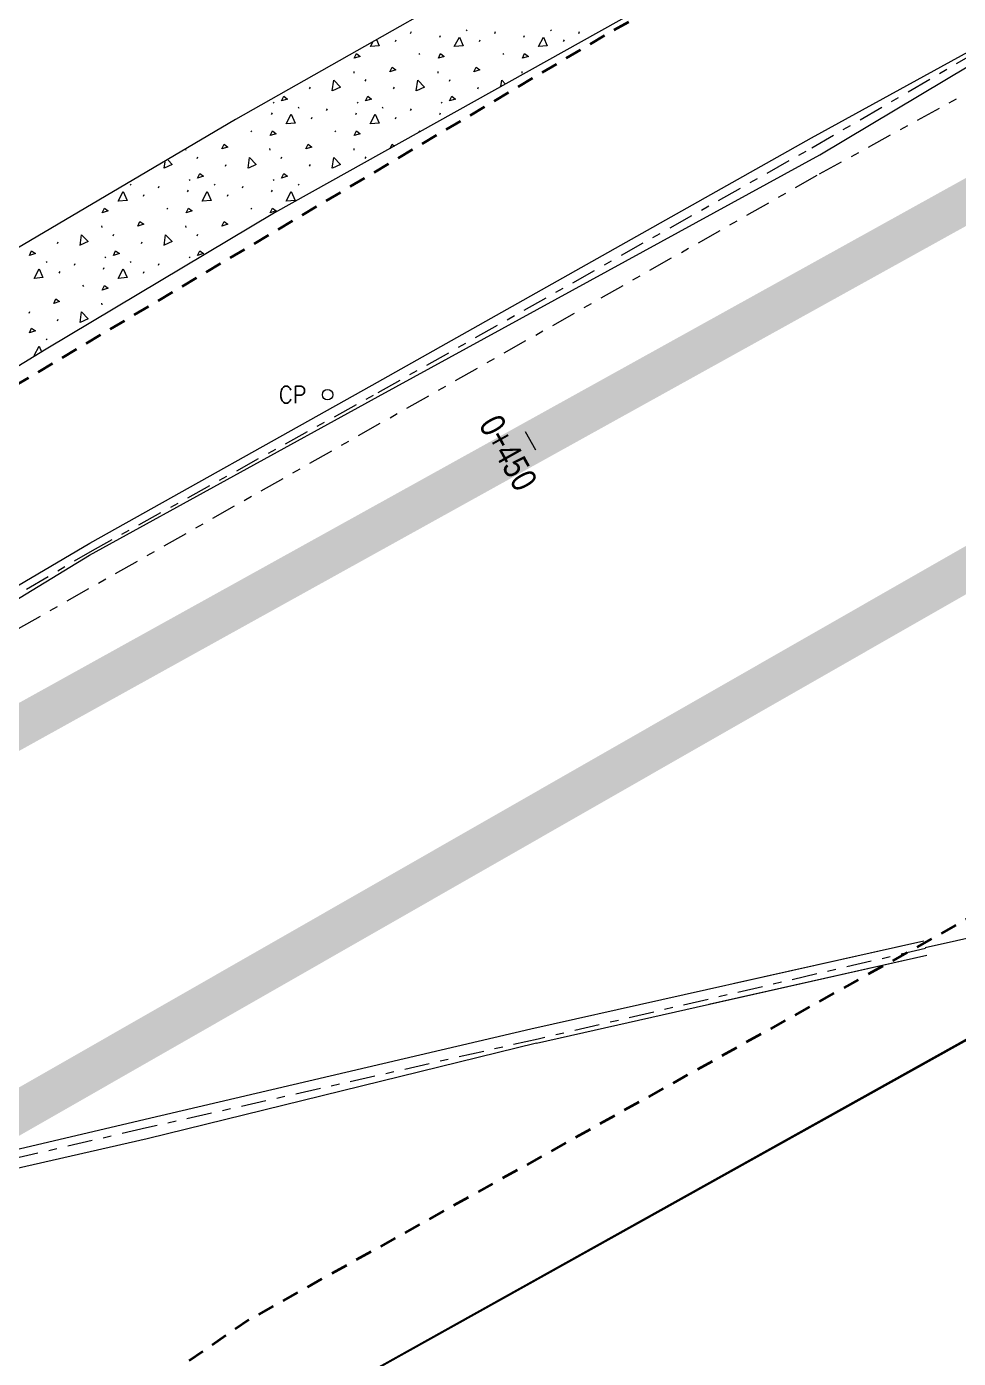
# Model space of a CAD drawing. Header units: metres. Extents: x -703672 to 3951284, y -4124475 to 4104628.
# Drawn here: x 327366.5 to 327410.8, y 4104260.6 to 4104323.9 of the extents above; entities that cross this region are included whole.
import ezdxf
from ezdxf.enums import TextEntityAlignment as Align

# ---------------------------------------------------------------- set-up
doc = ezdxf.new("R2010")
doc.units = ezdxf.units.M
doc.header["$MEASUREMENT"] = 0
doc.linetypes.add('DGN Style 2', pattern=[1.328383, 0.79703, -0.531353])
doc.linetypes.add('DGN Style 7', pattern=[2.656765, 1.195544, -0.531353, 0.398515, -0.531353])
for name, color, linetype, lineweight in [('C-ALGN-STAT1', 8, 'Continuous', 0), ('C-ANNO-TEXT', 7, 'Continuous', 25), ('C-PROP-BASE', 2, 'CONLMT', 0), ('C-PROP-CONS(Alpha)', 7, 'DGN Style 2', 40), ('V-ANNO-PATT', 9, 'Continuous', 0), ('V-DTCH-CNTR', 252, 'DGN Style 7', 0), ('V-DTCH-TOP~', 252, 'Continuous', 0), ('V-POWR-POLE', 7, 'Continuous', 0), ('V-SITE-WALK', 7, 'Continuous', 0), ('V-STRM-CULV', 3, 'CULVRT', 0)]:
    doc.layers.add(name, color=color, linetype=linetype, lineweight=lineweight)
doc.styles.add('Style-ENGINEERING', font='ENGINEERING.shx')
doc.styles.add('Style-STANDARD', font='STANDARD.shx')
doc.styles.add('Style-WORKING', font='WORKING.shx')
doc.linetypes.add('CONLMT', pattern='A,0.10417,-0.009026,[2,dgnlstyle-tsaec.shx,S=4.1336e-05,R=0,X=0,Y=0],-0.009026', length=0.122222)
doc.linetypes.add('CULVRT', pattern='A,0.10417,-0.009027,["C",Style-WORKING,S=0.007812,R=0,X=-0.002799,Y=-0.003906],-0.012933,["P",Style-WORKING,S=0.007812,R=0,X=-0.002614,Y=-0.003906],-0.009026', length=0.135156)

# ---------------------------------------------------------------- blocks, each defined once
blk = doc.blocks.new('POLE1_1')
at = {"layer": 'V-POWR-POLE', "linetype": 'ByBlock'}
blk.add_circle((0, 0), 0.165, dxfattribs=at)
blk = doc.blocks.new('NULL_70')
at = {"layer": 'V-POWR-POLE', "linetype": 'ByBlock', "xscale": 1.5, "yscale": 1.5, "zscale": 0.5}
blk.add_blockref('POLE1_1', (0, 0), dxfattribs=at)
blk = doc.blocks.new('NULL_69')
at = {"layer": 'V-POWR-POLE', "linetype": 'ByBlock'}
blk.add_blockref('NULL_70', (0, 0), dxfattribs=at)
at = {"layer": 'V-POWR-POLE', "linetype": 'ByBlock', "style": 'Style-STANDARD'}
blk.add_text('CP', height=0.8, dxfattribs=at).set_placement((-1, 0), align=Align.MIDDLE_RIGHT)
blk = doc.blocks.new('POLE1_3')
at = {"layer": 'V-POWR-POLE', "linetype": 'ByBlock'}
blk.add_circle((0, 0), 0.165, dxfattribs=at)
blk = doc.blocks.new('NULL_1848')
at = {"layer": 'V-POWR-POLE', "linetype": 'ByBlock', "xscale": 1.5, "yscale": 1.5, "zscale": 0.5}
blk.add_blockref('POLE1_3', (0, 0), dxfattribs=at)

msp = doc.modelspace()

# ---------------------------------------------------------------- linework, layer by layer
at = {"layer": 'C-ALGN-STAT1', "transparency": 33554661, "flags": 128}
msp.add_lwpolyline([(327390.21951, 4104304.6574), (327390.70664, 4104303.78407)], dxfattribs=at)
at = {"layer": 'C-ANNO-TEXT', "color": 1, "lineweight": -2, "ltscale": 0.6, "const_width": 2}
for points in [[(327467.23862, 4103797.22474), (327156.86484, 4103761.37398), (326979.06616, 4103502.6157), (326871.44995, 4103518.20397), (326865.20791, 4103607.05436), (326922.91556, 4103790.98993), (327072.64587, 4104048.19014), (327277.73208, 4104241.62014), (327549.88207, 4104392.41585)], [(327554.83504, 4104380.16774), (327275.34801, 4104220.4062), (327093.38181, 4104047.58352), (327001.8951, 4103885.81083), (326940.43114, 4103781.08774), (326891.89481, 4103650.04859), (326879.91897, 4103599.01984), (326881.1757, 4103522.16082), (327011.02944, 4103497.58909), (327253.43851, 4103456.85771), (327544.71656, 4103334.97318), (327826.92034, 4103396.4176), (327953.61379, 4102865.62849), (328093.75697, 4102751.78602), (328281.8959, 4102788.88022)]]:
    msp.add_lwpolyline(points, dxfattribs=at)
at = {"layer": 'C-ANNO-TEXT', "color": 4, "lineweight": 30, "ltscale": 0.6, "elevation": 5.98341}
msp.add_lwpolyline([(327665.57293, 4104001.849), (327641.23238, 4104115.97891), (327619.88611, 4104216.06896), (327591.726, 4104314.45254), (327580.45046, 4104313.59572), (327573.2267, 4104352.25564), (327528.91219, 4104334.94162), (327474.40797, 4104310.96765), (327379.69998, 4104258.14063), (327339.81956, 4104230.76445), (327333.99144, 4104229.54394), (327219.56305, 4104141.47678), (327182.04913, 4104108.42391), (327140.72274, 4104065.65264), (327137.319, 4104059.24164), (327124.95031, 4104044.79411), (327127.06863, 4104015.68014)], dxfattribs=at)
at = {"layer": 'C-ANNO-TEXT', "color": 251, "lineweight": 30, "ltscale": 0.6, "elevation": 5.98341}
msp.add_lwpolyline([(327344.48107, 4103975.10616), (327519.46096, 4103989.49351), (327567.14235, 4103995.96055), (327618.40784, 4104000.15196), (327665.57293, 4104001.849), (327641.23238, 4104115.97891), (327619.74437, 4104216.56416), (327591.726, 4104314.45254), (327580.45046, 4104313.59572), (327573.2267, 4104352.25564), (327529.20504, 4104335.05604), (327475.05665, 4104311.25297), (327380.30809, 4104258.47983), (327339.81956, 4104230.76445), (327333.99144, 4104229.54394), (327219.56305, 4104141.47678), (327181.63036, 4104107.9905), (327140.72274, 4104065.65264), (327137.319, 4104059.24164), (327124.95031, 4104044.79411), (327127.06863, 4104015.68014), (327148.22109, 4104005.32173), (327237.56729, 4103964.98667)], dxfattribs=at)
at = {"layer": 'C-PROP-BASE', "color": 251, "linetype": 'DGN Style 7'}
msp.add_lwpolyline([(327263.06493, 4104223.84471), (327317.26293, 4104265.88671), (327324.14393, 4104267.32771), (327346.29593, 4104283.18771), (327359.17293, 4104291.34671), (327404.22893, 4104316.90571), (327431.09893, 4104331.65171), (327456.98593, 4104345.90571), (327477.92493, 4104355.73571), (327513.96893, 4104370.97371), (327551.25893, 4104385.91571), (327568.92093, 4104392.43671), (327579.57093, 4104394.40271), (327583.30593, 4104395.51671), (327593.92293, 4104399.28471), (327608.73393, 4104403.54471), (327619.43773, 4104406.97587), (327628.16631, 4104409.77139), (327629.41149, 4104410.72167), (327667.22577, 4104420.45376), (327720.47376, 4104433.98695)], dxfattribs=at)
at = {"layer": 'C-PROP-CONS(Alpha)', "color": 9, "transparency": 33554661, "flags": 128}
msp.add_lwpolyline([(328051.3527, 4102748.3794), (328033.31556, 4102763.75986), (328008.63588, 4102785.19479), (328001.05871, 4102791.75499), (327978.76352, 4102811.49267), (327966.14393, 4102822.81362), (327961.87995, 4102829.3476), (327957.05764, 4102838.76079), (327950.91422, 4102852.44749), (327944.91088, 4102882.46314), (327922.95032, 4102979.6172), (327922.19606, 4102984.0747), (327896.89525, 4103096.805), (327873.60268, 4103197.99608), (327970.27789, 4103222.03459), (327945.28538, 4103305.34308), (327930.28199, 4103330.565), (327883.5789, 4103409.04538), (327883.5789, 4103409.04538), (327870.96134, 4103413.47553), (327831.82933, 4103476.30631), (327799.67345, 4103521.61369), (327806.65927, 4103526.95559), (327784.92164, 4103571.61782), (327626.27389, 4103555.28945), (327612.57954, 4103537.31655), (327610.91227, 4103605.48286), (327464.38998, 4103600.40833), (327376.92876, 4103410.13782), (327521.47001, 4103346.72723), (327528.82817, 4103347.64721), (327568.32873, 4103211.27215), (327234.5935, 4103358.39736), (327245.94291, 4103450.1628), (327247.40576, 4103462.28214), (327240.14668, 4103465.30415), (327209.48467, 4103470.9128), (327163.57752, 4103479.173), (327097.17733, 4103490.79146), (327094.80376, 4103490.33633), (327087.56696, 4103491.46592), (327077.44954, 4103494.95888), (327074.03029, 4103496.13935), (327072.34455, 4103496.70369), (327040.42658, 4103507.29082), (327024.62548, 4103509.74664), (327005.05546, 4103511.62135), (326997.36636, 4103513.40122), (326987.18586, 4103509.17685), (326924.94019, 4103516.67967), (326868.18984, 4103514.4521, -0.48747983), (326842.7292, 4103544.50484), (326855.81283, 4103607.65349), (326872.35493, 4103674.82912), (326885.78497, 4103716.96384), (326897.18209, 4103756.39238), (326911.80797, 4103792.56287), (326942.77846, 4103859.49528), (326985.03095, 4103937.1701), (327038.37598, 4104017.3399), (327049.96996, 4104031.93014), (327093.27729, 4104085.21632), (327121.05615, 4104115.05712), (327147.49273, 4104141.10906), (327201.0579, 4104189.95016), (327247.82362, 4104227.24154), (327274.2756, 4104246.45842), (327310.90528, 4104272.18905), (327338.75075, 4104290.68244), (327394.38228, 4104323.71815), (327454.77974, 4104356.19358), (327554.82171, 4104397.58833), (327560.15739, 4104391.6968), (327629.89596, 4104414.0152), (327759.0313, 4104448.39846), (327757.27393, 4104455.16577), (328107.05403, 4104542.5101), (328119.33806, 4104542.5101), (328124.64834, 4104536.17317), (328129.42546, 4104518.54925), (328131.92199, 4104503.02964), (328135.0783, 4104500.21322), (328154.08532, 4104500.66779), (328149.89853, 4104547.78374), (328149.77457, 4104555.82471), (328168.09666, 4104560.11631), (328180.19716, 4104561.57123), (328186.87648, 4104562.38966), (328203.89371, 4104564.51726), (328194.56496, 4104557.62358), (328191.44373, 4104556.20244), (328187.36038, 4104545.71926), (328182.82531, 4104532.76347), (328181.33939, 4104525.83946), (328180.43857, 4104514.50898), (328180.34169, 4104501.51969), (328182.99525, 4104464.36991), (328121.04507, 4104464.11517), (328089.31175, 4104492.9396), (327768.69294, 4104411.19338), (327762.39427, 4104435.44831), (327630.61537, 4104402.08127), (327568.96124, 4104381.97578), (327586.78092, 4104362.29968), (327579.79504, 4104360.19002), (327526.99498, 4104339.56064), (327472.1786, 4104315.44936), (327377.06161, 4104262.3942), (327337.81504, 4104235.45313), (327331.84777, 4104234.20348), (327216.38207, 4104145.33798), (327178.59297, 4104112.04266), (327136.63714, 4104068.61994), (327133.16172, 4104062.07393), (327081.99277, 4104002.3049), (327197.91251, 4103949.97329), (327165.54847, 4103878.06014), (327236.18395, 4103839.51795), (327385.37396, 4103849.82986), (327376.94969, 4103947.71175), (327522.70873, 4103959.65921), (327570.12093, 4103966.10401), (327619.943, 4103970.18778), (327675.58027, 4103972.18966), (327840.24624, 4103985.68687), (327861.32621, 4103740.75776), (327930.64207, 4103742.35485), (327992.44273, 4103748.22786), (328033.50295, 4103744.72485), (328070.88489, 4103745.58616), (328069.983, 4103756.76948), (328241.83308, 4103770.44222), (328288.46429, 4103241.59854), (328052.97432, 4103223.49588), (328046.34096, 4103208.98868), (328077.96337, 4102853.33535), (328045.91402, 4102815.22495), (328124.41153, 4102748.3794)], format="xyb", dxfattribs=at)
at = {"layer": 'V-ANNO-PATT', "linetype": 'Continuous'}
for p, q in [((327384.76576, 4104323.59251, 11.62878), (327384.80136, 4104323.67241, 11.62884)), ((327387.41455, 4104323.76631, 11.62137), (327387.45004, 4104323.71301, 11.62115)), ((327388.76574, 4104323.59251, 11.61704), (327388.80134, 4104323.67241, 11.6171)), ((327391.41453, 4104323.76631, 11.60963), (327391.45003, 4104323.71301, 11.60941)), ((327392.76572, 4104323.59251, 11.6053), (327392.80132, 4104323.67241, 11.60536)), ((327384.04646, 4104323.20281, 11.63008), (327384.08206, 4104323.28271, 11.63014)), ((327386.15105, 4104323.40701, 11.62433), (327386.18665, 4104323.48701, 11.62439)), ((327388.04644, 4104323.20281, 11.61834), (327388.08204, 4104323.28271, 11.6184)), ((327390.15103, 4104323.40701, 11.61259), (327390.18663, 4104323.48701, 11.61265)), ((327392.04642, 4104323.20281, 11.6066), (327392.08202, 4104323.28271, 11.60666)), ((327385.15655, 4104322.63452, 11.62564), (327385.19205, 4104322.58122, 11.62542)), ((327389.15653, 4104322.63452, 11.6139), (327389.19203, 4104322.58122, 11.61368)), ((327382.05426, 4104321.78262, 11.63297), (327382.06316, 4104321.70272, 11.63278)), ((327386.05424, 4104321.78262, 11.62123), (327386.06314, 4104321.70272, 11.62104)), ((327390.05422, 4104321.78262, 11.60949), (327390.06312, 4104321.70272, 11.6093)), ((327382.60795, 4104321.31132, 11.63037), (327382.64345, 4104321.39132, 11.63043)), ((327386.60793, 4104321.31132, 11.61862), (327386.64343, 4104321.39132, 11.61869)), ((327379.95766, 4104320.94722, 11.63739), (327379.99326, 4104321.02722, 11.63745)), ((327383.95764, 4104320.94722, 11.62565), (327383.99324, 4104321.02722, 11.62571)), ((327387.95763, 4104320.94722, 11.6139), (327387.99323, 4104321.02722, 11.61397)), ((327378.15106, 4104319.73172, 11.64016), (327378.18666, 4104319.81172, 11.64022)), ((327378.21836, 4104320.31702, 11.64118), (327378.25396, 4104320.26372, 11.64097)), ((327379.41456, 4104320.09102, 11.6372), (327379.45006, 4104320.03772, 11.63698)), ((327380.76575, 4104319.91722, 11.63287), (327380.80135, 4104319.99712, 11.63293)), ((327382.15104, 4104319.73172, 11.62842), (327382.18664, 4104319.81172, 11.62848)), ((327382.21835, 4104320.31702, 11.62944), (327382.25395, 4104320.26372, 11.62922)), ((327383.41454, 4104320.09102, 11.62546), (327383.45004, 4104320.03772, 11.62524)), ((327384.76573, 4104319.91722, 11.62113), (327384.80133, 4104319.99712, 11.62119)), ((327386.15103, 4104319.73172, 11.61668), (327386.18663, 4104319.81172, 11.61674)), ((327386.21833, 4104320.31702, 11.6177), (327386.25393, 4104320.26372, 11.61748)), ((327380.04645, 4104319.52752, 11.63417), (327380.08205, 4104319.60742, 11.63423)), ((327384.04643, 4104319.52752, 11.62243), (327384.08203, 4104319.60742, 11.62249)), ((327377.15656, 4104318.95922, 11.64147), (327377.19206, 4104318.90592, 11.64126)), ((327381.15654, 4104318.95922, 11.62973), (327381.19204, 4104318.90592, 11.62952)), ((327385.15653, 4104318.95922, 11.61799), (327385.19203, 4104318.90592, 11.61777)), ((327374.05863, 4104318.06813, 11.64871), (327374.06317, 4104318.02743, 11.64861)), ((327378.05425, 4104318.10733, 11.63706), (327378.06315, 4104318.02743, 11.63687)), ((327382.05423, 4104318.10733, 11.62532), (327382.06313, 4104318.02743, 11.62513)), ((327374.60796, 4104317.63603, 11.6462), (327374.64346, 4104317.71603, 11.64626)), ((327375.95765, 4104317.27193, 11.64148), (327375.99326, 4104317.35193, 11.64154)), ((327378.60795, 4104317.63603, 11.63446), (327378.64345, 4104317.71603, 11.63452)), ((327379.95764, 4104317.27193, 11.62974), (327379.99324, 4104317.35193, 11.6298)), ((327382.60793, 4104317.63603, 11.62272), (327382.64343, 4104317.71603, 11.62278)), ((327374.21836, 4104316.64173, 11.64527), (327374.25396, 4104316.58843, 11.64506)), ((327378.21834, 4104316.64173, 11.63353), (327378.25394, 4104316.58843, 11.63332)), ((327371.41457, 4104316.41573, 11.65303), (327371.45007, 4104316.36243, 11.65282)), ((327372.76576, 4104316.24193, 11.6487), (327372.80136, 4104316.32183, 11.64877)), ((327374.15106, 4104316.05643, 11.64425), (327374.18666, 4104316.13643, 11.64431)), ((327375.41455, 4104316.41573, 11.64129), (327375.45005, 4104316.36243, 11.64108)), ((327376.76575, 4104316.24193, 11.63696), (327376.80135, 4104316.32183, 11.63703)), ((327378.15104, 4104316.05643, 11.63251), (327378.18664, 4104316.13643, 11.63257)), ((327379.41453, 4104316.41573, 11.62955), (327379.45003, 4104316.36243, 11.62933)), ((327372.04646, 4104315.85223, 11.65), (327372.08206, 4104315.93213, 11.65007)), ((327376.04645, 4104315.85223, 11.63826), (327376.08205, 4104315.93213, 11.63833)), ((327373.15655, 4104315.28393, 11.64556), (327373.19205, 4104315.23063, 11.64535)), ((327377.15654, 4104315.28393, 11.63382), (327377.19204, 4104315.23063, 11.63361)), ((327370.05426, 4104314.43203, 11.6529), (327370.06316, 4104314.35213, 11.6527)), ((327374.05425, 4104314.43203, 11.64116), (327374.06315, 4104314.35213, 11.64096)), ((327367.95767, 4104313.59664, 11.65731), (327367.99327, 4104313.67664, 11.65737)), ((327370.60796, 4104313.96073, 11.65029), (327370.64346, 4104314.04073, 11.65035)), ((327371.95765, 4104313.59664, 11.64557), (327371.99325, 4104313.67664, 11.64563)), ((327374.60794, 4104313.96073, 11.63855), (327374.64344, 4104314.04073, 11.63861)), ((327370.21835, 4104312.96644, 11.64936), (327370.25395, 4104312.91314, 11.64915)), ((327374.21834, 4104312.96644, 11.63762), (327374.25394, 4104312.91314, 11.63741)), ((327367.41456, 4104312.74044, 11.65712), (327367.45006, 4104312.68714, 11.65691)), ((327368.04646, 4104312.17694, 11.6541), (327368.08206, 4104312.25684, 11.65416)), ((327368.76576, 4104312.56664, 11.6528), (327368.80136, 4104312.64654, 11.65286)), ((327370.15105, 4104312.38114, 11.64834), (327370.18665, 4104312.46114, 11.64841)), ((327371.41455, 4104312.74044, 11.64538), (327371.45005, 4104312.68714, 11.64517)), ((327372.04644, 4104312.17694, 11.64236), (327372.08204, 4104312.25684, 11.64242)), ((327372.76574, 4104312.56664, 11.64106), (327372.80134, 4104312.64654, 11.64112)), ((327369.15655, 4104311.60864, 11.64966), (327369.19205, 4104311.55534, 11.64944)), ((327366.60795, 4104310.28544, 11.65438), (327366.64345, 4104310.36544, 11.65444)), ((327370.05424, 4104310.75674, 11.64525), (327370.06314, 4104310.67684, 11.64505)), ((327367.95764, 4104309.92134, 11.64966), (327367.99324, 4104310.00134, 11.64972)), ((327367.41454, 4104309.06515, 11.64947), (327367.45004, 4104309.01185, 11.64926))]:
    msp.add_line(p, q, dxfattribs=at)
at = {"layer": 'V-ANNO-PATT', "linetype": 'Continuous', "extrusion": (-0.000217891, -0.000411427, 1), "elevation": -1748.33136, "flags": 128}
msp.add_lwpolyline([(327382.84242, 4104322.59118), (327382.97186, 4104322.83558)], dxfattribs=at)
at = {"layer": 'V-ANNO-PATT', "linetype": 'Continuous', "extrusion": (0.002935, -0.002081, 0.999994), "flags": 128}
for points, elevation in [([(327381.69496, 4104316.43374), (327381.82942, 4104316.13287), (327381.41202, 4104316.09737)], -7569.96531), ([(327385.40312, 4104316.09737), (327385.64292, 4104316.55017), (327385.82942, 4104316.13287), (327385.41202, 4104316.09737)], -7569.96532), ([(327389.40312, 4104316.09737), (327389.64292, 4104316.55017), (327389.82942, 4104316.13287), (327389.41202, 4104316.09737)], -7569.96532), ([(327380.64442, 4104315.53787), (327380.75092, 4104315.75987), (327380.92852, 4104315.62667), (327380.64442, 4104315.53787)], -7569.9653), ([(327384.64442, 4104315.53787), (327384.75092, 4104315.75987), (327384.92852, 4104315.62667), (327384.64442, 4104315.53787)], -7569.9653), ([(327388.64442, 4104315.53787), (327388.75092, 4104315.75987), (327388.92852, 4104315.62667), (327388.64442, 4104315.53787)], -7569.9653), ([(327382.33732, 4104314.90307), (327382.44382, 4104315.12507), (327382.62142, 4104314.99187), (327382.33732, 4104314.90307)], -7569.96534), ([(327386.33732, 4104314.90307), (327386.44382, 4104315.12507), (327386.62142, 4104314.99187), (327386.33732, 4104314.90307)], -7569.96534), ([(327379.59352, 4104313.98967), (327379.66392, 4104314.49717), (327379.98192, 4104314.16877), (327379.60182, 4104313.99267)], -7569.96531), ([(327383.59352, 4104313.98967), (327383.66392, 4104314.49717), (327383.98192, 4104314.16877), (327383.60182, 4104313.99267)], -7569.96531), ([(327387.62179, 4104314.19343), (327387.66392, 4104314.49717), (327387.84009, 4104314.31524)], -7569.96531), ([(327377.18112, 4104313.51317), (327377.28772, 4104313.73517), (327377.46532, 4104313.60197), (327377.18112, 4104313.51317)], -7569.96534), ([(327381.18112, 4104313.51317), (327381.28772, 4104313.73517), (327381.46532, 4104313.60197), (327381.18112, 4104313.51317)], -7569.96534), ([(327385.18112, 4104313.51317), (327385.28772, 4104313.73517), (327385.46532, 4104313.60197), (327385.18112, 4104313.51317)], -7569.96534), ([(327377.40312, 4104312.42207), (327377.64292, 4104312.87487), (327377.82942, 4104312.45757), (327377.41202, 4104312.42207)], -7569.96532), ([(327381.40312, 4104312.42207), (327381.64292, 4104312.87487), (327381.82942, 4104312.45757), (327381.41202, 4104312.42207)], -7569.96532), ([(327376.64442, 4104311.86257), (327376.75092, 4104312.08457), (327376.92852, 4104311.95137), (327376.64442, 4104311.86257)], -7569.9653), ([(327380.64442, 4104311.86257), (327380.75092, 4104312.08457), (327380.92852, 4104311.95137), (327380.64442, 4104311.86257)], -7569.9653), ([(327374.33732, 4104311.22777), (327374.44382, 4104311.44977), (327374.62142, 4104311.31657), (327374.33732, 4104311.22777)], -7569.96534), ([(327378.33732, 4104311.22777), (327378.44382, 4104311.44977), (327378.62142, 4104311.31657), (327378.33732, 4104311.22777)], -7569.96534), ([(327382.34838, 4104311.25081), (327382.44382, 4104311.44977), (327382.55521, 4104311.36623)], -7569.96535), ([(327371.78196, 4104310.69997), (327371.98192, 4104310.49347), (327371.60182, 4104310.31737)], -7569.96531), ([(327375.59352, 4104310.31437), (327375.66392, 4104310.82187), (327375.98192, 4104310.49347), (327375.60182, 4104310.31737)], -7569.96531), ([(327379.59352, 4104310.31437), (327379.66392, 4104310.82187), (327379.98192, 4104310.49347), (327379.60182, 4104310.31737)], -7569.96531), ([(327373.18112, 4104309.83787), (327373.28772, 4104310.05987), (327373.46532, 4104309.92667), (327373.18112, 4104309.83787)], -7569.96534), ([(327377.18112, 4104309.83787), (327377.28772, 4104310.05987), (327377.46532, 4104309.92667), (327377.18112, 4104309.83787)], -7569.96534), ([(327369.40312, 4104308.74677), (327369.64292, 4104309.19957), (327369.82942, 4104308.78227), (327369.41202, 4104308.74677)], -7569.96532), ([(327373.40312, 4104308.74677), (327373.64292, 4104309.19957), (327373.82942, 4104308.78227), (327373.41202, 4104308.74677)], -7569.96532), ([(327377.40312, 4104308.74677), (327377.64292, 4104309.19957), (327377.82942, 4104308.78227), (327377.41202, 4104308.74677)], -7569.96532), ([(327368.64442, 4104308.18727), (327368.75092, 4104308.40927), (327368.92852, 4104308.27607), (327368.64442, 4104308.18727)], -7569.9653), ([(327372.64442, 4104308.18727), (327372.75092, 4104308.40927), (327372.92852, 4104308.27607), (327372.64442, 4104308.18727)], -7569.9653), ([(327376.64442, 4104308.18727), (327376.75092, 4104308.40927), (327376.92852, 4104308.27607), (327376.64442, 4104308.18727)], -7569.9653), ([(327370.33732, 4104307.55247), (327370.44382, 4104307.77447), (327370.62142, 4104307.64127), (327370.33732, 4104307.55247)], -7569.96534), ([(327374.33732, 4104307.55247), (327374.44382, 4104307.77447), (327374.62142, 4104307.64127), (327374.33732, 4104307.55247)], -7569.96534), ([(327367.59352, 4104306.63907), (327367.66392, 4104307.14657), (327367.98192, 4104306.81817), (327367.60182, 4104306.64207)], -7569.96531), ([(327371.59352, 4104306.63907), (327371.66392, 4104307.14657), (327371.98192, 4104306.81817), (327371.60182, 4104306.64207)], -7569.96531), ([(327365.18112, 4104306.16257), (327365.28772, 4104306.38457), (327365.46532, 4104306.25137), (327365.18112, 4104306.16257)], -7569.96534), ([(327369.18112, 4104306.16257), (327369.28772, 4104306.38457), (327369.46532, 4104306.25137), (327369.18112, 4104306.16257)], -7569.96534), ([(327373.18112, 4104306.16257), (327373.28772, 4104306.38457), (327373.46532, 4104306.25137), (327373.18112, 4104306.16257)], -7569.96534), ([(327365.40312, 4104305.07147), (327365.64292, 4104305.52427), (327365.82942, 4104305.10697), (327365.41202, 4104305.07147)], -7569.96532), ([(327369.40312, 4104305.07147), (327369.64292, 4104305.52427), (327369.82942, 4104305.10697), (327369.41202, 4104305.07147)], -7569.96532), ([(327368.64442, 4104304.51197), (327368.75092, 4104304.73397), (327368.92852, 4104304.60077), (327368.64442, 4104304.51197)], -7569.9653), ([(327366.33732, 4104303.87717), (327366.44382, 4104304.09917), (327366.62142, 4104303.96597), (327366.33732, 4104303.87717)], -7569.96534), ([(327367.59352, 4104302.96377), (327367.66392, 4104303.47127), (327367.98192, 4104303.14287), (327367.60182, 4104302.96677)], -7569.96531), ([(327365.18112, 4104302.48727), (327365.28772, 4104302.70927), (327365.46532, 4104302.57607), (327365.18112, 4104302.48727)], -7569.96534), ([(327365.40312, 4104301.39617), (327365.64292, 4104301.84897), (327365.76484, 4104301.57619)], -7569.96531)]:
    msp.add_lwpolyline(points, dxfattribs=dict(at, elevation=elevation))
at = {"layer": 'V-ANNO-PATT', "linetype": 'Continuous', "extrusion": (-0.000227864, -0.001643, 0.999999), "elevation": -6804.51515, "flags": 128}
msp.add_lwpolyline([(327373.03222, 4104311.54003), (327373.07338, 4104311.83671)], dxfattribs=at)
at = {"layer": 'V-ANNO-PATT', "linetype": 'Continuous', "extrusion": (0.002738, 0.00023291, 0.999996), "elevation": 1864.07801, "flags": 128}
msp.add_lwpolyline([(327365.67102, 4104307.94539), (327365.59711, 4104307.93911)], dxfattribs=at)
at = {"layer": 'V-DTCH-CNTR', "extrusion": (0.000669047, 0.000156248, 1), "elevation": 866.76056, "flags": 128}
msp.add_lwpolyline([(327409.19045, 4104279.97046), (327399.29598, 4104277.65972)], dxfattribs=at)
at = {"layer": 'V-DTCH-CNTR'}
for points in [[(327323.195, 4104268.18331, 7.19836), (327330.90161, 4104274.37405, 7.28304), (327341.31423, 4104281.68191, 7.44567), (327355.02376, 4104290.42715, 7.43908), (327369.51029, 4104298.93231, 7.20537), (327383.22314, 4104306.51004, 7.91588), (327403.85398, 4104318.14248, 7.42424), (327413.72062, 4104323.88372, 7.20575)], [(327323.195, 4104268.18331, 7.19836), (327330.90161, 4104274.37405, 7.28304), (327341.31423, 4104281.68191, 7.44567), (327355.02376, 4104290.42715, 7.43908), (327369.51029, 4104298.93231, 7.20537), (327383.22314, 4104306.51004, 7.91588), (327403.85398, 4104318.14248, 7.42424), (327413.72062, 4104323.88372, 7.20575)], [(327409.26803, 4104280.05579, 6.42327), (327390.83367, 4104275.75066, 6.43628), (327372.1997, 4104271.52283, 6.46795), (327351.50797, 4104266.71046, 6.35519), (327332.28466, 4104262.03686, 6.38037), (327325.37661, 4104260.73199, 6.32202)]]:
    msp.add_polyline3d(points, dxfattribs=at)
at = {"layer": 'V-DTCH-TOP~'}
for p in [(327390.75874, 4104275.56058, 6.97719), (327398.94922, 4104277.40395, 6.96022)]:
    msp.add_line(p, (327409.33813, 4104279.74209, 6.9387), dxfattribs=at)
at = {"layer": 'V-DTCH-TOP~', "extrusion": (-0.000496546, -0.000110784, 1), "elevation": -610.30099, "flags": 128}
msp.add_lwpolyline([(327409.15321, 4104280.35983), (327400.14088, 4104278.34911)], dxfattribs=at)
at = {"layer": 'V-DTCH-TOP~'}
for points in [[(327322.37328, 4104267.97405, 7.54112), (327330.5373, 4104274.81266, 7.78594), (327341.01721, 4104281.88945, 7.82499), (327354.36584, 4104290.42439, 7.84726), (327369.50238, 4104299.33923, 7.87346), (327382.93127, 4104306.86053, 7.90041), (327403.83821, 4104318.62245, 7.80742), (327413.41377, 4104323.86978, 7.85632)], [(327322.37328, 4104267.97405, 7.54112), (327330.5373, 4104274.81266, 7.78594), (327341.01721, 4104281.88945, 7.82499), (327354.36584, 4104290.42439, 7.84726), (327369.50238, 4104299.33923, 7.87346), (327382.93127, 4104306.86053, 7.90041), (327403.83821, 4104318.62245, 7.80742), (327413.41377, 4104323.86978, 7.85632)], [(327322.76799, 4104267.46704, 7.63052), (327331.04848, 4104274.13994, 7.78368), (327341.37584, 4104281.47408, 7.85522), (327354.97368, 4104289.92714, 7.92617), (327369.47626, 4104298.77698, 7.85475), (327383.21516, 4104306.31362, 7.91621), (327404.23779, 4104317.8106, 7.80588), (327413.7695, 4104323.50613, 7.85426)], [(327322.76799, 4104267.46704, 7.63052), (327331.04848, 4104274.13994, 7.78368), (327341.37584, 4104281.47408, 7.85522), (327354.97368, 4104289.92714, 7.92617), (327369.47626, 4104298.77698, 7.85475), (327383.21516, 4104306.31362, 7.91621), (327404.23779, 4104317.8106, 7.80588), (327413.7695, 4104323.50613, 7.85426)], [(327409.19012, 4104280.40226, 6.95953), (327390.48826, 4104276.22972, 6.94978), (327372.1302, 4104271.92577, 6.95715), (327351.43189, 4104267.06197, 6.81172), (327332.20694, 4104262.61445, 6.70709), (327322.76342, 4104260.39302, 6.68669)], [(327390.75874, 4104275.56058, 6.97719), (327372.22011, 4104271.00801, 7.00946), (327351.75817, 4104266.33699, 6.82691), (327332.49451, 4104261.76523, 6.7261), (327323.09081, 4104259.27759, 6.91563)]]:
    msp.add_polyline3d(points, dxfattribs=at)
at = {"layer": 'V-SITE-WALK', "linetype": 'Continuous'}
for points in [[(327514.50817, 4104395.53579, 9.78924), (327504.36409, 4104388.82413, 10.95038), (327495.68425, 4104382.68356, 11.68131), (327489.41551, 4104376.71842, 11.90276), (327471.71325, 4104368.77187, 11.80782), (327454.48739, 4104360.62094, 11.80901), (327433.94586, 4104350.39517, 11.75582), (327413.97975, 4104340.09576, 11.66171), (327392.91343, 4104328.83491, 11.59758), (327376.42452, 4104319.49674, 11.59044), (327363.7551, 4104312.03028, 11.54462), (327346.07065, 4104301.17031, 11.70966), (327332.4008, 4104292.62951, 11.69852), (327319.94375, 4104284.37549, 11.71219)], [(327514.50817, 4104395.53579, 9.78924), (327504.36409, 4104388.82413, 10.95038), (327495.68425, 4104382.68356, 11.68131), (327489.41551, 4104376.71842, 11.90276), (327471.71325, 4104368.77187, 11.80782), (327454.48739, 4104360.62094, 11.80901), (327433.94586, 4104350.39517, 11.75582), (327413.97975, 4104340.09576, 11.66171), (327392.91343, 4104328.83491, 11.59758), (327376.42452, 4104319.49674, 11.59044), (327363.7551, 4104312.03028, 11.54462), (327346.07065, 4104301.17031, 11.70966), (327332.4008, 4104292.62951, 11.69852), (327319.94375, 4104284.37549, 11.71219)], [(327545.98268, 4104393.94009, 11.67638), (327536.21089, 4104390.70984, 11.66421), (327526.40648, 4104386.99172, 11.80082), (327514.09833, 4104381.78493, 11.79461), (327503.21438, 4104377.20214, 11.89963), (327491.19065, 4104372.36745, 11.94306), (327474.08605, 4104364.70302, 11.85995), (327455.66803, 4104356.35816, 11.84639), (327437.21002, 4104347.24531, 11.73033), (327415.50896, 4104335.56061, 11.62712), (327395.49646, 4104324.64722, 11.61344), (327378.29047, 4104315.04621, 11.6196), (327367.41404, 4104308.56983, 11.55415), (327348.1689, 4104296.80412, 11.68341), (327335.44853, 4104288.65794, 11.78309), (327312.6652, 4104273.55758, 11.76645), (327296.75839, 4104262.48847, 11.6622), (327281.17153, 4104251.5428, 11.70826), (327264.7608, 4104239.50858, 11.87481), (327255.83802, 4104231.94168, 11.87225), (327252.40513, 4104228.22288, 11.78453)], [(327545.98268, 4104393.94009, 11.67638), (327536.21089, 4104390.70984, 11.66421), (327526.40648, 4104386.99172, 11.80082), (327514.09833, 4104381.78493, 11.79461), (327503.21438, 4104377.20214, 11.89963), (327491.19065, 4104372.36745, 11.94306), (327474.08605, 4104364.70302, 11.85995), (327455.66803, 4104356.35816, 11.84639), (327437.21002, 4104347.24531, 11.73033), (327415.50896, 4104335.56061, 11.62712), (327395.49646, 4104324.64722, 11.61344), (327378.29047, 4104315.04621, 11.6196), (327367.41404, 4104308.56983, 11.55415), (327348.1689, 4104296.80412, 11.68341), (327335.44853, 4104288.65794, 11.78309), (327312.6652, 4104273.55758, 11.76645), (327296.75839, 4104262.48847, 11.6622), (327281.17153, 4104251.5428, 11.70826), (327264.7608, 4104239.50858, 11.87481), (327255.83802, 4104231.94168, 11.87225), (327252.40513, 4104228.22288, 11.78453)]]:
    msp.add_polyline3d(points, dxfattribs=at)
at = {"layer": 'V-STRM-CULV', "ltscale": 24.278156}
msp.add_line((327409.25438, 4104280.11424, 6.56908), (327414.51501, 4104281.28116, 6.41957), dxfattribs=at)
msp.add_line((327409.25438, 4104280.11424, 6.56908), (327414.51501, 4104281.28116, 6.41957), dxfattribs=at)

# ---------------------------------------------------------------- block references
at = {"layer": 'V-POWR-POLE'}
for name in ['NULL_69', 'NULL_1848']:
    msp.add_blockref(name, (327380.81358, 4104306.4044, 8.00492), dxfattribs=at)

# ---------------------------------------------------------------- texts
at = {"layer": 'C-ALGN-STAT1', "linetype": 'Continuous', "insert": (327389.93908, 4104303.92845), "char_height": 1.2, "attachment_point": 2, "rotation": 299.15227, "line_spacing_factor": 1.2, "style": 'Style-ENGINEERING'}
msp.add_mtext('\\H1x;\\W0.833333;0+450', dxfattribs=at)
at = {"layer": 'V-POWR-POLE', "style": 'Style-STANDARD'}
msp.add_text('CP', height=0.8, dxfattribs=at).set_placement((327379.81358, 4104306.4044, 8.00492), align=Align.MIDDLE_RIGHT)

doc.saveas('drawing.dxf')
